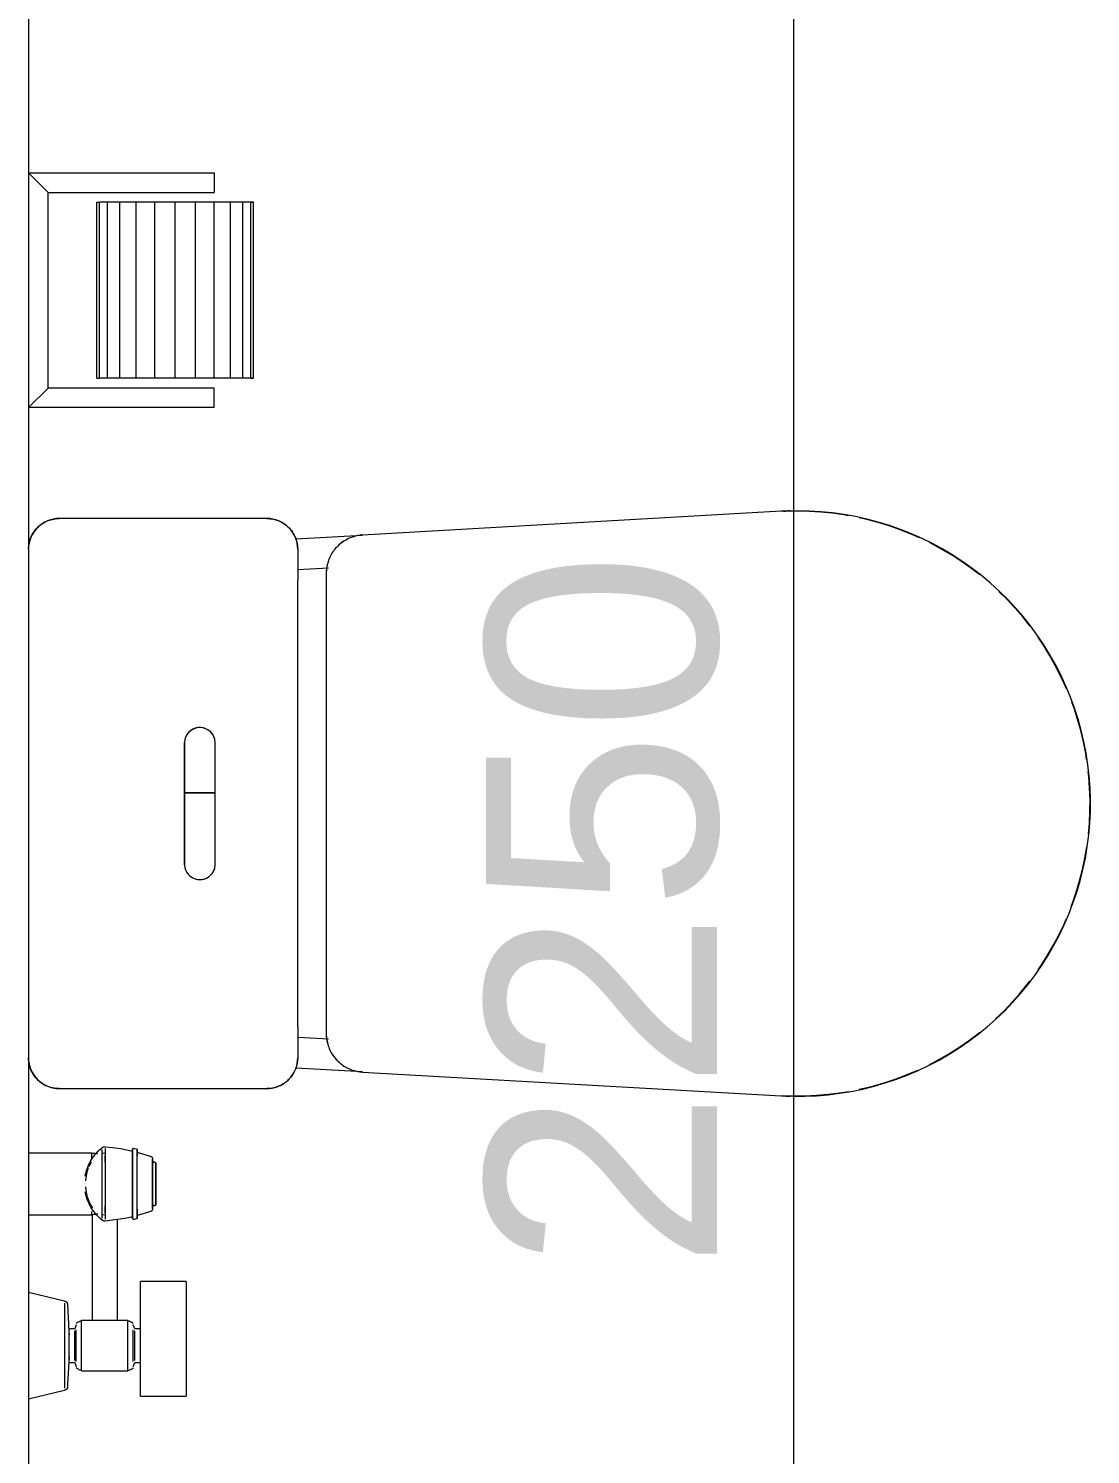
# Model space of a CAD drawing. Header units: millimetres. Extents: x -14329 to 996201, y -409013 to 338495.
# Drawn here: x -2819 to -2129, y 2897 to 3822 of the extents above; entities that cross this region are included whole.
import ezdxf

# ---------------------------------------------------------------- set-up
doc = ezdxf.new("R2010")
doc.units = ezdxf.units.MM
for name, color, linetype, lineweight in [('A-ANNO-DIMS', 211, 'Continuous', 9), ('A-ANNO-DIMS-100', 211, 'Continuous', 9), ('A-WALL', 113, 'Continuous', 9), ('G-IMPT', 8, 'Continuous', 9), ('P-SANR-FIXT', 6, 'Continuous', 9), ('Q-SPCQ', 91, 'Continuous', 9)]:
    doc.layers.add(name, color=color, linetype=linetype, lineweight=lineweight)
doc.styles.add('Arial_1', font='arial.ttf', dxfattribs={"height": 150})
doc.dimstyles.new('100', dxfattribs={"dimscale": 304.8, "dimtxt": 153.03891, "dimasz": 0.656168, "dimexe": 0.328084, "dimexo": 0.0625, "dimgap": 0.016404, "dimtad": 1, "dimdec": 0, "dimzin": 0, "dimdsep": 46, "dimtxsty": 'Arial_1', "dimblk1": 'OBLIQUE', "dimblk2": 'OBLIQUE', "dimsah": 1, "dimcen": 0.09, "dimdle": 0.328084, "dimazin": 0, "dimtfac": 1, "dimtdec": 4, "dimtix": 1, "dimtmove": 0, "dimatfit": 3, "dimfxl": 0.328084, "dimfxlon": 1, "dimtvp": 1, "dimtolj": 1, "dimtzin": 0, "dimarcsym": 2})

# ---------------------------------------------------------------- blocks, each defined once
blk = doc.blocks.new('Toilet_Paper_Dispenser_566 - 10zbac01_dwg-V13-Ground Floor Lvl')
at = {"layer": 'G-IMPT'}
for p, q in [((0, 76.2), (120.65, 76.2)), ((0, 76.2), (12.7, 63.5)), ((120.65, 76.2), (120.65, 63.5)), ((12.7, -63.5), (12.7, 63.5)), ((12.7, 63.5), (120.65, 63.5)), ((44.45, -57.15), (44.45, 57.15)), ((44.45, 57.15), (46.18, 57.15)), ((51.26, 57.15), (46.18, 57.15)), ((46.18, -57.15), (46.18, 57.15)), ((59.33, 57.15), (51.26, 57.15)), ((51.26, -57.15), (51.26, 57.15)), ((69.85, 57.15), (59.33, 57.15)), ((59.33, -57.15), (59.33, 57.15)), ((82.1, 57.15), (69.85, 57.15)), ((69.85, -57.15), (69.85, 57.15)), ((95.25, 57.15), (82.1, 57.15)), ((82.1, -57.15), (82.1, 57.15)), ((108.4, 57.15), (95.25, 57.15)), ((95.25, -57.15), (95.25, 57.15)), ((120.65, 57.15), (108.4, 57.15)), ((108.4, -57.15), (108.4, 57.15)), ((131.17, 57.15), (120.65, 57.15)), ((120.65, -57.15), (120.65, 57.15)), ((139.24, 57.15), (131.17, 57.15)), ((131.17, -57.15), (131.17, 57.15)), ((144.32, 57.15), (139.24, 57.15)), ((139.24, -57.15), (139.24, 57.15)), ((144.32, 57.15), (146.05, 57.15)), ((146.05, 57.15), (144.32, 57.15)), ((144.32, -57.15), (144.32, 57.15)), ((146.05, -57.15), (146.05, 57.15)), ((0, -76.2), (12.7, -63.5)), ((120.65, -63.5), (12.7, -63.5)), ((44.45, -57.15), (46.18, -57.15)), ((51.26, -57.15), (46.18, -57.15)), ((59.33, -57.15), (51.26, -57.15)), ((69.85, -57.15), (59.33, -57.15)), ((82.1, -57.15), (69.85, -57.15)), ((95.25, -57.15), (82.1, -57.15)), ((108.4, -57.15), (95.25, -57.15)), ((120.65, -57.15), (108.4, -57.15)), ((131.17, -57.15), (120.65, -57.15)), ((120.65, -76.2), (120.65, -63.5)), ((139.24, -57.15), (131.17, -57.15)), ((144.32, -57.15), (139.24, -57.15)), ((144.32, -57.15), (146.05, -57.15)), ((146.05, -57.15), (144.32, -57.15)), ((120.65, -76.2), (0, -76.2))]:
    blk.add_line(p, q, dxfattribs=at)
blk = doc.blocks.new('Toilet_Paper_Dispenser_566 - Toilet_Paper_Dispenser_566-V14-Ground Floor Lvl')
blk.add_blockref('Toilet_Paper_Dispenser_566 - 10zbac01_dwg-V13-Ground Floor Lvl', (0, 0))
blk = doc.blocks.new('Water_Closet_Toilet_19179 - 540 x 360mm-V15-Ground Floor Lvl')
at = {"layer": 'P-SANR-FIXT'}
for p, q in [((-185, 134.9), (-185, 0.12)), ((185, 0.12), (185, 134.9)), ((185.04, 134.9), (185.02, 135.7)), ((-39.66, 53.61), (39.66, 53.61)), ((6.88, 53.61), (-39.66, 53.61)), ((6.88, 33.61), (6.88, 53.61)), ((39.66, 53.61), (6.88, 53.61)), ((6.88, 53.61), (6.88, 33.61)), ((6.88, 33.61), (6.88, 53.61)), ((-39.66, 33.61), (39.66, 33.61)), ((-39.66, 33.61), (6.88, 33.61)), ((6.88, 33.61), (39.66, 33.61)), ((-185.04, 0.12), (-185.02, -0.68)), ((-171.49, -18.69), (-173.95, -62.02)), ((-152.97, -39.87), (-151.85, -20.13)), ((-145, -19.88), (145, -19.88)), ((151.83, -19.88), (152.97, -39.87)), ((173.95, -62.02), (171.49, -18.66)), ((-163.41, -42.79), (-164.23, -43.37)), ((149.3, -38.42), (-149.3, -38.42)), ((169.1, -48.16), (168.47, -47.38)), ((-174.26, -62), (-189.69, -333.9)), ((189.69, -333.9), (174.26, -62))]:
    blk.add_line(p, q, dxfattribs=at)
at = {"layer": 'P-SANR-FIXT', "flags": 128}
for points in [[(-185.01, 135.92), (-185.03, 135.12), (-185.04, 134.9)], [(185.01, -0.9), (185.03, -0.1), (185.04, 0.12)], [(-145, -19.88), (-151.95, -19.88), (-158.68, -19.88), (-165, -19.88)], [(165, -19.88), (158.68, -19.88), (151.95, -19.88), (145, -19.88)], [(-149.3, -38.42), (-150.3, -38.44), (-151.29, -38.5), (-152.29, -38.6), (-153.28, -38.74), (-154.26, -38.92), (-155.24, -39.14), (-156.2, -39.4), (-157.16, -39.69), (-158.1, -40.02), (-159.03, -40.4), (-159.94, -40.8), (-160.84, -41.25), (-161.72, -41.73), (-162.58, -42.24), (-163.41, -42.79), (-164.23, -43.37), (-165.02, -43.98), (-165.78, -44.63), (-166.52, -45.3), (-167.23, -46), (-167.91, -46.74), (-168.56, -47.49), (-169.19, -48.28), (-169.78, -49.08), (-170.33, -49.91), (-170.86, -50.77), (-171.34, -51.64), (-171.8, -52.53), (-172.22, -53.44), (-172.6, -54.36), (-172.94, -55.3), (-173.25, -56.25), (-173.51, -57.22), (-173.74, -58.19), (-173.93, -59.17), (-174.08, -60.16), (-174.19, -61.15), (-174.26, -62)], [(-149.3, -38.42), (-150.3, -38.44), (-151.29, -38.5), (-152.29, -38.6), (-153.28, -38.74), (-154.26, -38.92), (-155.24, -39.14)], [(174.26, -62), (174.18, -61.01), (174.06, -60.01), (173.91, -59.03), (173.71, -58.05), (173.48, -57.07), (173.2, -56.11), (172.89, -55.16), (172.54, -54.22), (172.16, -53.3), (171.73, -52.4), (171.27, -51.51), (170.78, -50.64), (170.25, -49.79), (169.69, -48.96), (169.1, -48.16), (168.47, -47.38), (167.81, -46.63), (167.13, -45.9), (166.41, -45.2), (165.67, -44.53), (164.9, -43.89), (164.11, -43.28), (163.29, -42.71), (162.45, -42.16), (161.59, -41.65), (160.71, -41.18), (159.81, -40.74), (158.89, -40.34), (157.96, -39.97), (157.02, -39.64), (156.06, -39.35), (155.09, -39.1), (154.12, -38.89), (153.13, -38.72), (152.14, -38.58), (151.15, -38.49), (150.15, -38.44), (149.3, -38.42)], [(155.09, -39.1), (154.12, -38.89), (153.13, -38.72), (152.14, -38.58), (151.15, -38.49), (150.15, -38.44), (149.3, -38.42)], [(-173.25, -56.25), (-173.51, -57.22), (-173.74, -58.19), (-173.93, -59.17), (-174.08, -60.16), (-174.19, -61.15), (-174.26, -62)], [(174.26, -62), (174.18, -61.01), (174.06, -60.01), (173.91, -59.03), (173.71, -58.05), (173.48, -57.07), (173.2, -56.11)], [(-189.69, -333.9), (-189.97, -341.49), (-189.95, -349.09), (-189.62, -356.68), (-188.99, -364.26), (-188.05, -371.8), (-186.82, -379.3), (-185.28, -386.74), (-183.45, -394.12), (-181.33, -401.41), (-178.91, -408.62), (-176.21, -415.72), (-173.23, -422.71), (-169.97, -429.58), (-166.44, -436.31), (-162.64, -442.89), (-158.59, -449.31), (-154.27, -455.57), (-149.72, -461.65), (-144.92, -467.55), (-139.89, -473.24), (-134.63, -478.73), (-129.17, -484.01), (-123.49, -489.07), (-117.62, -493.89), (-111.56, -498.47), (-105.32, -502.81), (-98.91, -506.9), (-92.34, -510.72), (-85.63, -514.28), (-78.78, -517.57), (-71.8, -520.58), (-64.71, -523.31), (-57.51, -525.76), (-50.22, -527.91), (-42.86, -529.77), (-35.42, -531.34), (-27.93, -532.61), (-20.39, -533.57), (-12.82, -534.24), (-5.23, -534.6), (2.37, -534.65), (9.97, -534.41), (17.55, -533.86), (25.1, -533), (32.61, -531.85), (40.07, -530.4), (47.46, -528.65), (54.78, -526.6), (62.01, -524.26), (69.15, -521.64), (76.17, -518.73), (83.07, -515.55), (89.83, -512.09), (96.46, -508.36), (102.93, -504.38), (109.23, -500.13), (115.36, -495.64), (121.31, -490.91), (127.06, -485.94), (132.6, -480.74), (137.94, -475.33), (143.05, -469.71), (147.94, -463.89), (152.59, -457.88), (156.99, -451.69), (161.15, -445.32), (165.04, -438.8), (168.68, -432.12), (172.04, -425.31), (175.13, -418.36), (177.93, -411.3), (180.46, -404.13), (182.69, -396.87), (184.63, -389.52), (186.28, -382.1), (187.62, -374.62), (188.67, -367.1), (189.42, -359.53), (189.86, -351.95), (190, -344.35), (189.83, -336.75), (189.69, -333.9)], [(-189.69, -333.9), (-189.97, -341.49), (-189.95, -349.09), (-189.62, -356.68), (-188.99, -364.26), (-188.05, -371.8), (-186.82, -379.3), (-185.28, -386.74), (-183.45, -394.12), (-181.33, -401.41), (-178.91, -408.62), (-176.21, -415.72), (-173.23, -422.71), (-169.97, -429.58), (-166.44, -436.31), (-162.64, -442.89), (-158.59, -449.31), (-154.27, -455.57), (-149.72, -461.65), (-144.92, -467.55), (-139.89, -473.24), (-134.63, -478.73), (-129.17, -484.01), (-123.49, -489.07), (-117.62, -493.89), (-111.56, -498.47), (-105.32, -502.81), (-98.91, -506.9), (-92.34, -510.72), (-85.63, -514.28), (-78.78, -517.57), (-71.8, -520.58), (-64.71, -523.31), (-57.51, -525.76), (-50.22, -527.91), (-42.86, -529.77), (-35.42, -531.34), (-27.93, -532.61), (-20.39, -533.57), (-12.82, -534.24), (-5.23, -534.6), (2.37, -534.65), (9.97, -534.41), (17.55, -533.86), (25.1, -533), (32.61, -531.85), (40.07, -530.4), (47.46, -528.65), (54.78, -526.6), (62.01, -524.26), (69.15, -521.64), (76.17, -518.73), (83.07, -515.55), (89.83, -512.09), (96.46, -508.36), (102.93, -504.38), (109.23, -500.13), (115.36, -495.64), (121.31, -490.91), (127.06, -485.94), (132.6, -480.74), (137.94, -475.33), (143.05, -469.71), (147.94, -463.89), (152.59, -457.88), (156.99, -451.69), (161.15, -445.32), (165.04, -438.8), (168.68, -432.12), (172.04, -425.31), (175.13, -418.36), (177.93, -411.3), (180.46, -404.13), (182.69, -396.87), (184.63, -389.52), (186.28, -382.1), (187.62, -374.62), (188.67, -367.1), (189.42, -359.53), (189.86, -351.95), (190, -344.35), (189.83, -336.75), (189.69, -333.9)], [(-189.45, -335.49), (-189.67, -341.5), (-189.64, -349.09), (-189.31, -356.67), (-188.68, -364.23), (-187.75, -371.76), (-186.79, -377.58)], [(186.78, -377.58), (187.32, -374.58), (188.37, -367.06), (189.11, -359.51), (189.55, -351.94), (189.69, -344.35), (189.53, -336.76), (189.45, -335.26)], [(-185.44, -384.45), (-184.98, -386.67), (-183.16, -394.04), (-181.04, -401.32), (-178.63, -408.52), (-175.93, -415.61), (-172.95, -422.59)], [(172.46, -423.6), (174.84, -418.25), (177.65, -411.19), (180.16, -404.04), (182.39, -396.79), (184.33, -389.45), (185.44, -384.47)], [(-169.5, -429.81), (-166.17, -436.16), (-162.38, -442.73), (-158.33, -449.15), (-154.03, -455.39), (-149.47, -461.46), (-148.44, -462.74)], [(148.38, -462.82), (152.34, -457.7), (156.74, -451.51), (160.89, -445.16), (164.78, -438.65), (168.4, -431.98), (169.33, -430.1)], [(-139.66, -473.04), (-134.42, -478.52), (-128.96, -483.79), (-123.29, -488.83), (-117.43, -493.65), (-115.2, -495.34)], [(115.17, -495.4), (121.11, -490.67), (126.85, -485.71), (132.39, -480.52), (137.72, -475.12)], [(-107.72, -500.76), (-105.15, -502.56), (-98.75, -506.63), (-92.19, -510.45), (-85.49, -514.01), (-78.65, -517.29), (-74.62, -519.03)], [(74.43, -519.12), (76.05, -518.45), (82.93, -515.27), (89.69, -511.82), (96.3, -508.1), (102.76, -504.12), (107.89, -500.66)], [(-66.89, -522.14), (-64.6, -523.02), (-57.42, -525.46), (-50.14, -527.62), (-42.79, -529.47), (-35.36, -531.04), (-28.4, -532.22)], [(28.68, -532.14), (32.56, -531.55), (40, -530.1), (47.39, -528.35), (54.69, -526.31), (61.91, -523.97), (65.89, -522.51)], [(-19.86, -533.31), (-12.8, -533.93), (-5.22, -534.29), (2.37, -534.35), (9.95, -534.1), (17.52, -533.55), (20.79, -533.18)]]:
    blk.add_lwpolyline(points, dxfattribs=at)
at = {"layer": 'P-SANR-FIXT'}
for centre, radius, start, end in [((-165, 134.9), 20, 135, 155), ((-165, 134.9), 20, 90, 135), ((165, 134.9), 20, 45, 90), ((165, 134.9), 20, 0, 45), ((-165, 134.9), 20, 160, 180), ((-39.35, 43.61), 10, 91.77042, 268.22958), ((-39.35, 43.61), 10, 91.77042, 268.22958), ((-39.35, 43.61), 10, 106.47535, 150.59014), ((39.35, 43.61), 10, 271.77042, 88.22958), ((39.35, 43.61), 10, 271.77042, 88.22958), ((39.35, 43.61), 10, 286.47535, 88.22958), ((-39.35, 43.61), 10, 165.29507, 224.11479), ((-39.35, 43.61), 10, 229.83102, 253.52465), ((-165, 0.12), 20, 180, 200), ((165, 0.12), 20, 315, 360), ((-165, 0.12), 20, 205, 225), ((-165, 0.12), 20, 225, 270), ((165, 0.12), 20, 270, 315), ((-149.3, -63.42), 25, 118.9167, 133.37505), ((-149.3, -63.42), 25, 90, 104.45835), ((149.3, -63.42), 25, 75.54165, 90), ((149.3, -63.42), 25, 32.1666, 46.62495), ((-149.3, -63.42), 25, 162.29176, 176.75011), ((149.3, -63.42), 25, 3.24989, 17.70824), ((0, -344.67), 190, 176.75011, 178.49227), ((0, -344.67), 190, 1.50773, 3.24989), ((0, -344.67), 190, 268.36081, 270)]:
    blk.add_arc(centre, radius, start, end, dxfattribs=at)
for points in [[(-185, 134.9), (-185, 136.3), (-184.71, 139.1), (-183.39, 143.15), (-181.2, 146.91), (-178.16, 150.18), (-174.36, 152.78), (-169.91, 154.49), (-166.65, 154.9), (-165, 154.9)], [(185, 0.12), (185, -1.28), (184.71, -4.08), (183.39, -8.13), (181.2, -11.89), (178.16, -15.16), (174.36, -17.76), (169.91, -19.47), (166.65, -19.88), (165, -19.88)]]:
    blk.add_open_spline(points, degree=3, dxfattribs=at)
for points in [[(165, 154.9), (167.91, 154.9), (172.13, 153.93), (176.81, 151.21), (179.75, 148.6), (182.09, 145.51), (184.32, 141.03), (185, 137.34), (185, 134.9)], [(-165, -19.88), (-167.91, -19.88), (-172.13, -18.92), (-176.81, -16.19), (-179.75, -13.58), (-182.09, -10.49), (-184.32, -6.01), (-185, -2.33), (-185, 0.12)]]:
    blk.add_open_spline(points, degree=3, knots=[0, 0, 0, 0, 0.25, 0.375, 0.5, 0.625, 0.75, 1, 1, 1, 1], dxfattribs=at)
blk = doc.blocks.new('HANDSPRAY SHATTAF - Shattaf-V16-Ground Floor Lvl')
at = {"layer": 'P-SANR-FIXT'}
for p, q in [((-2778.04, 3092.17), (-2818.85, 3092.17)), ((-2778.04, 3092.17), (-2778.04, 3088.95)), ((-2769.35, 3092.17), (-2771.18, 3091.96)), ((-2771.17, 3094.4), (-2771.17, 3072.17)), ((-2769.15, 3095.06), (-2769.15, 3072.17)), ((-2751.26, 3072.17), (-2751.26, 3092.47)), ((-2750.28, 3095.23), (-2748.87, 3094.89)), ((-2748.26, 3072.17), (-2748.26, 3091.12)), ((-2778.19, 3086.31), (-2779.75, 3083.28)), ((-2778.04, 3088.94), (-2778.04, 3087.95)), ((-2769.15, 3086.34), (-2769.15, 3090.29)), ((-2736.76, 3086.17), (-2737.56, 3086.17)), ((-2736.26, 3083.02), (-2736.26, 3081.36)), ((-2736.26, 3081.36), (-2736.26, 3083.02)), ((-2736.26, 3081.67), (-2736.26, 3080.01)), ((-2736.26, 3080.01), (-2736.26, 3081.67)), ((-2736.26, 3081.64), (-2736.26, 3079.98)), ((-2736.26, 3079.98), (-2736.26, 3081.64)), ((-2736.26, 3078.14), (-2736.26, 3076.48)), ((-2736.26, 3076.48), (-2736.26, 3078.14)), ((-2736.26, 3077.99), (-2736.26, 3076.33)), ((-2736.26, 3076.33), (-2736.26, 3077.99)), ((-2736.26, 3077.81), (-2736.26, 3076.15)), ((-2736.26, 3076.15), (-2736.26, 3077.81)), ((-2736.26, 3076.64), (-2736.26, 3074.98)), ((-2736.26, 3074.98), (-2736.26, 3076.64)), ((-2736.26, 3076.42), (-2736.26, 3074.76)), ((-2736.26, 3074.76), (-2736.26, 3076.42)), ((-2736.26, 3072.17), (-2736.26, 3073)), ((-2736.26, 3073), (-2736.26, 3072.17)), ((-2736.26, 3072.17), (-2736.26, 3073)), ((-2736.26, 3073), (-2736.26, 3072.17)), ((-2736.26, 3072.17), (-2736.26, 3073)), ((-2736.26, 3073), (-2736.26, 3072.17)), ((-2736.26, 3072.17), (-2736.26, 3073)), ((-2736.26, 3073), (-2736.26, 3072.17)), ((-2736.26, 3072.17), (-2736.26, 3073)), ((-2736.26, 3073), (-2736.26, 3072.17)), ((-2782.03, 3072.17), (-2782.03, 3072.17)), ((-2782.03, 3072.17), (-2782.03, 3072.17)), ((-2771.17, 3072.17), (-2771.17, 3049.94)), ((-2769.15, 3072.17), (-2769.15, 3049.28)), ((-2751.26, 3051.87), (-2751.26, 3072.17)), ((-2748.26, 3057.67), (-2748.26, 3072.17)), ((-2736.26, 3072.17), (-2736.26, 3071.34)), ((-2736.26, 3071.34), (-2736.26, 3072.17)), ((-2736.26, 3072.17), (-2736.26, 3071.34)), ((-2736.26, 3071.34), (-2736.26, 3072.17)), ((-2736.26, 3072.17), (-2736.26, 3071.34)), ((-2736.26, 3071.34), (-2736.26, 3072.17)), ((-2736.26, 3072.17), (-2736.26, 3071.34)), ((-2736.26, 3071.34), (-2736.26, 3072.17)), ((-2736.26, 3072.17), (-2736.26, 3071.34)), ((-2736.26, 3071.34), (-2736.26, 3072.17)), ((-2736.26, 3069.58), (-2736.26, 3067.92)), ((-2736.26, 3067.92), (-2736.26, 3069.58)), ((-2736.26, 3069.36), (-2736.26, 3067.7)), ((-2736.26, 3067.7), (-2736.26, 3069.36)), ((-2736.26, 3068.19), (-2736.26, 3066.53)), ((-2736.26, 3066.53), (-2736.26, 3068.19)), ((-2736.26, 3068.01), (-2736.26, 3066.35)), ((-2736.26, 3066.35), (-2736.26, 3068.01)), ((-2736.26, 3067.86), (-2736.26, 3066.2)), ((-2736.26, 3066.2), (-2736.26, 3067.86)), ((-2736.26, 3064.36), (-2736.26, 3062.7)), ((-2736.26, 3062.7), (-2736.26, 3064.36)), ((-2736.26, 3064.33), (-2736.26, 3062.67)), ((-2736.26, 3062.67), (-2736.26, 3064.33)), ((-2778.04, 3054.26), (-2778.04, 3052.17)), ((-2769.15, 3053.44), (-2769.15, 3058)), ((-2737.56, 3058.17), (-2736.76, 3058.17)), ((-2736.26, 3062.98), (-2736.26, 3061.32)), ((-2736.26, 3061.32), (-2736.26, 3062.98)), ((-2818.85, 3052.17), (-2778.04, 3052.17)), ((-2771.18, 3052.38), (-2769.35, 3052.17)), ((-2748.87, 3049.45), (-2750.28, 3049.11)), ((-2716.47, 3008.9), (-2746.16, 3008.9)), ((-2746.16, 3003.12), (-2746.16, 3008.9)), ((-2716.47, 3008.9), (-2716.47, 3003.12)), ((-2795.57, 2996.1), (-2818.85, 3001.66)), ((-2746.16, 2944.83), (-2746.16, 3003.12)), ((-2716.47, 3003.12), (-2716.47, 2944.83)), ((-2795.57, 2994.68), (-2795.57, 2967.18)), ((-2787.85, 2980.72), (-2788.85, 2978.18)), ((-2769.35, 2983.43), (-2784.35, 2983.43)), ((-2784.35, 2967.18), (-2784.35, 2983.43)), ((-2754.35, 2983.43), (-2769.35, 2983.43)), ((-2754.35, 2967.18), (-2754.35, 2983.43)), ((-2749.85, 2978.18), (-2750.85, 2980.72)), ((-2788.85, 2978.18), (-2792.54, 2978.18)), ((-2792.54, 2967.18), (-2792.54, 2976.7)), ((-2788.85, 2967.18), (-2788.85, 2976.7)), ((-2787.85, 2967.18), (-2787.85, 2977.43)), ((-2787.85, 2967.18), (-2787.85, 2976.75)), ((-2750.85, 2967.18), (-2750.85, 2977.43)), ((-2750.85, 2967.18), (-2750.85, 2976.75)), ((-2746.16, 2978.18), (-2749.85, 2978.18)), ((-2749.85, 2967.18), (-2749.85, 2976.7)), ((-2795.57, 2967.18), (-2795.57, 2939.67)), ((-2792.54, 2957.65), (-2792.54, 2967.18)), ((-2788.85, 2957.65), (-2788.85, 2967.18)), ((-2787.85, 2957.61), (-2787.85, 2967.18)), ((-2787.85, 2956.93), (-2787.85, 2967.18)), ((-2784.35, 2950.93), (-2784.35, 2967.18)), ((-2754.35, 2950.93), (-2754.35, 2967.18)), ((-2750.85, 2956.93), (-2750.85, 2967.18)), ((-2750.85, 2957.61), (-2750.85, 2967.18)), ((-2749.85, 2957.65), (-2749.85, 2967.18)), ((-2792.54, 2956.18), (-2788.85, 2956.18)), ((-2788.85, 2956.18), (-2787.85, 2953.64)), ((-2750.85, 2953.64), (-2749.85, 2956.18)), ((-2749.85, 2956.18), (-2746.16, 2956.18)), ((-2784.35, 2950.93), (-2769.35, 2950.93)), ((-2769.35, 2950.93), (-2754.35, 2950.93)), ((-2746.16, 2934.35), (-2746.16, 2944.83)), ((-2716.47, 2944.83), (-2716.47, 2934.35)), ((-2818.85, 2932.7), (-2795.57, 2938.26)), ((-2746.16, 2934.34), (-2716.47, 2934.34))]:
    blk.add_line(p, q, dxfattribs=at)
at = {"layer": 'P-SANR-FIXT', "flags": 128}
for points in [[(-2782.03, 3077.24), (-2781.78, 3078.44), (-2781.49, 3079.63), (-2781.15, 3080.81), (-2780.77, 3081.98), (-2780.33, 3083.12), (-2779.85, 3084.25), (-2779.33, 3085.36), (-2778.76, 3086.45), (-2778.15, 3087.51), (-2777.5, 3088.55), (-2776.81, 3089.56), (-2776.08, 3090.54), (-2775.3, 3091.49), (-2774.5, 3092.42), (-2773.65, 3093.3), (-2772.77, 3094.16), (-2771.86, 3094.97), (-2771.17, 3095.55)], [(-2778.04, 3092.17), (-2777.24, 3092.15), (-2776.44, 3092.11), (-2775.65, 3092.03), (-2774.86, 3091.91), (-2774.07, 3091.77)], [(-2771.17, 3095.55), (-2771.09, 3095.62), (-2771.01, 3095.69), (-2770.93, 3095.75), (-2770.84, 3095.81), (-2770.75, 3095.87), (-2770.66, 3095.93), (-2770.57, 3095.98), (-2770.47, 3096.03), (-2770.38, 3096.07), (-2770.28, 3096.11), (-2770.18, 3096.15), (-2770.07, 3096.18), (-2769.97, 3096.21), (-2769.87, 3096.23), (-2769.76, 3096.25), (-2769.66, 3096.27), (-2769.55, 3096.28), (-2769.44, 3096.28), (-2769.34, 3096.29), (-2769.23, 3096.29), (-2769.15, 3096.28)], [(-2769.15, 3092.17), (-2769.25, 3092.17), (-2769.35, 3092.17)], [(-2769.15, 3096.28), (-2764.15, 3095.77), (-2759.18, 3095.06), (-2754.23, 3094.15), (-2751.26, 3093.51)], [(-2751.26, 3094.45), (-2751.26, 3094.48), (-2751.26, 3094.52), (-2751.26, 3094.55), (-2751.25, 3094.58), (-2751.25, 3094.61), (-2751.24, 3094.64), (-2751.23, 3094.67), (-2751.22, 3094.7), (-2751.21, 3094.73), (-2751.2, 3094.76), (-2751.19, 3094.79), (-2751.17, 3094.82), (-2751.16, 3094.85), (-2751.14, 3094.88), (-2751.12, 3094.9), (-2751.1, 3094.93), (-2751.08, 3094.96), (-2751.06, 3094.98), (-2751.04, 3095), (-2751.02, 3095.03), (-2751, 3095.05), (-2750.97, 3095.07), (-2750.95, 3095.09), (-2750.92, 3095.11), (-2750.9, 3095.13), (-2750.87, 3095.14), (-2750.84, 3095.16), (-2750.81, 3095.17), (-2750.78, 3095.19), (-2750.75, 3095.2), (-2750.72, 3095.21), (-2750.69, 3095.22), (-2750.66, 3095.23), (-2750.63, 3095.23), (-2750.6, 3095.24), (-2750.57, 3095.25), (-2750.54, 3095.25), (-2750.5, 3095.25), (-2750.47, 3095.25), (-2750.44, 3095.25), (-2750.41, 3095.25), (-2750.38, 3095.25), (-2750.34, 3095.24), (-2750.31, 3095.24), (-2750.28, 3095.23)], [(-2751.26, 3092.94), (-2751.26, 3093.24), (-2751.26, 3093.52), (-2751.26, 3093.76), (-2751.26, 3093.96), (-2751.26, 3094.13), (-2751.26, 3094.26), (-2751.26, 3094.36), (-2751.26, 3094.42), (-2751.26, 3094.45)], [(-2751.26, 3094.45), (-2751.26, 3094.43), (-2751.26, 3094.38), (-2751.26, 3094.29), (-2751.26, 3094.17), (-2751.26, 3094.01), (-2751.26, 3093.81), (-2751.26, 3093.58), (-2751.26, 3093.32), (-2751.26, 3093.02), (-2751.26, 3092.69), (-2751.26, 3092.33), (-2751.26, 3091.93), (-2751.26, 3091.51), (-2751.26, 3091.05), (-2751.26, 3090.56), (-2751.26, 3090.04), (-2751.26, 3089.5), (-2751.26, 3088.92), (-2751.26, 3088.32), (-2751.26, 3087.69), (-2751.26, 3087.04), (-2751.26, 3086.37), (-2751.26, 3085.67), (-2751.26, 3084.95), (-2751.26, 3084.21), (-2751.26, 3083.45), (-2751.26, 3082.67), (-2751.26, 3081.88), (-2751.26, 3081.07), (-2751.26, 3080.24), (-2751.26, 3079.41), (-2751.26, 3078.56), (-2751.26, 3077.7), (-2751.26, 3076.83), (-2751.26, 3075.96), (-2751.26, 3075.08), (-2751.26, 3074.19), (-2751.26, 3073.3), (-2751.26, 3072.41), (-2751.26, 3072.17)], [(-2748.87, 3094.89), (-2748.84, 3094.88), (-2748.81, 3094.88), (-2748.78, 3094.86), (-2748.75, 3094.85), (-2748.72, 3094.84), (-2748.69, 3094.83), (-2748.66, 3094.81), (-2748.64, 3094.79), (-2748.61, 3094.78), (-2748.58, 3094.76), (-2748.56, 3094.74), (-2748.53, 3094.72), (-2748.51, 3094.7), (-2748.49, 3094.67), (-2748.47, 3094.65), (-2748.45, 3094.63), (-2748.43, 3094.6), (-2748.41, 3094.57), (-2748.39, 3094.55), (-2748.37, 3094.52), (-2748.36, 3094.49), (-2748.34, 3094.46), (-2748.33, 3094.43), (-2748.32, 3094.4), (-2748.31, 3094.37), (-2748.3, 3094.34), (-2748.29, 3094.31), (-2748.28, 3094.28), (-2748.27, 3094.25), (-2748.27, 3094.22), (-2748.27, 3094.19), (-2748.26, 3094.16), (-2748.26, 3094.12), (-2748.26, 3094.12)], [(-2748.26, 3094.12), (-2748.26, 3094.1), (-2748.26, 3094.05), (-2748.26, 3093.96), (-2748.26, 3093.84), (-2748.26, 3093.68), (-2748.26, 3093.49), (-2748.26, 3093.26), (-2748.26, 3093), (-2748.26, 3092.71), (-2748.26, 3092.38), (-2748.26, 3092.03), (-2748.26, 3091.64), (-2748.26, 3091.22), (-2748.26, 3090.76), (-2748.26, 3090.28)], [(-2748.26, 3072.17), (-2748.26, 3073.05), (-2748.26, 3073.92), (-2748.26, 3074.8), (-2748.26, 3075.67), (-2748.26, 3076.53), (-2748.26, 3077.39), (-2748.26, 3078.23), (-2748.26, 3079.07), (-2748.26, 3079.9), (-2748.26, 3080.72), (-2748.26, 3081.52), (-2748.26, 3082.3), (-2748.26, 3083.07), (-2748.26, 3083.83), (-2748.26, 3084.56), (-2748.26, 3085.28), (-2748.26, 3085.97), (-2748.26, 3086.64), (-2748.26, 3087.29), (-2748.26, 3087.91), (-2748.26, 3088.51), (-2748.26, 3089.08), (-2748.26, 3089.63), (-2748.26, 3090.15), (-2748.26, 3090.64), (-2748.26, 3091.1), (-2748.26, 3091.53), (-2748.26, 3091.92), (-2748.26, 3092.29), (-2748.26, 3092.62), (-2748.26, 3092.93), (-2748.26, 3093.19), (-2748.26, 3093.43), (-2748.26, 3093.63), (-2748.26, 3093.8), (-2748.26, 3093.93), (-2748.26, 3094.03), (-2748.26, 3094.09), (-2748.26, 3094.11)], [(-2748.26, 3092.68), (-2743.44, 3091.34), (-2739.63, 3090.14)], [(-2780.06, 3082.5), (-2780.9, 3079.82), (-2781.61, 3076.07), (-2781.79, 3074.1)], [(-2739.63, 3090.14), (-2739.56, 3090.11), (-2739.48, 3090.08), (-2739.41, 3090.05), (-2739.34, 3090.01), (-2739.27, 3089.97), (-2739.2, 3089.93), (-2739.13, 3089.89), (-2739.07, 3089.84), (-2739, 3089.79), (-2738.94, 3089.74), (-2738.88, 3089.69), (-2738.83, 3089.63), (-2738.77, 3089.57), (-2738.72, 3089.51), (-2738.67, 3089.45), (-2738.62, 3089.38), (-2738.58, 3089.32), (-2738.54, 3089.25), (-2738.5, 3089.18), (-2738.46, 3089.11), (-2738.43, 3089.03), (-2738.4, 3088.96), (-2738.37, 3088.88), (-2738.35, 3088.81), (-2738.33, 3088.73), (-2738.31, 3088.65), (-2738.29, 3088.57), (-2738.28, 3088.49), (-2738.27, 3088.42), (-2738.27, 3088.34), (-2738.26, 3088.26), (-2738.26, 3088.24)], [(-2738.26, 3072.17), (-2738.26, 3072.81), (-2738.26, 3073.45), (-2738.26, 3074.09), (-2738.26, 3074.73), (-2738.26, 3075.36), (-2738.26, 3075.99), (-2738.26, 3076.61), (-2738.26, 3077.22), (-2738.26, 3077.83), (-2738.26, 3078.43), (-2738.26, 3079.01), (-2738.26, 3079.59), (-2738.26, 3080.15), (-2738.26, 3080.71), (-2738.26, 3081.24), (-2738.26, 3081.77), (-2738.26, 3082.27), (-2738.26, 3082.77), (-2738.26, 3083.24), (-2738.26, 3083.7), (-2738.26, 3084.14), (-2738.26, 3084.55), (-2738.26, 3084.95), (-2738.26, 3085.33), (-2738.26, 3085.69), (-2738.26, 3086.03), (-2738.26, 3086.34), (-2738.26, 3086.63), (-2738.26, 3086.9), (-2738.26, 3087.15), (-2738.26, 3087.37), (-2738.26, 3087.56), (-2738.26, 3087.74), (-2738.26, 3087.88), (-2738.26, 3088), (-2738.26, 3088.1), (-2738.26, 3088.17), (-2738.26, 3088.22), (-2738.26, 3088.24)], [(-2738.26, 3088.24), (-2738.26, 3088.23), (-2738.26, 3088.19), (-2738.26, 3088.12), (-2738.26, 3088.03), (-2738.26, 3087.92), (-2738.26, 3087.78), (-2738.26, 3087.61), (-2738.26, 3087.42), (-2738.26, 3087.21), (-2738.26, 3086.97), (-2738.26, 3086.71), (-2738.26, 3086.42), (-2738.26, 3086.11), (-2738.26, 3085.78), (-2738.26, 3085.43), (-2738.26, 3085.06), (-2738.26, 3084.66), (-2738.26, 3084.25), (-2738.26, 3083.82), (-2738.26, 3083.37), (-2738.26, 3082.9), (-2738.26, 3082.41), (-2738.26, 3081.9), (-2738.26, 3081.39), (-2738.26, 3080.85), (-2738.26, 3080.3), (-2738.26, 3079.74), (-2738.26, 3079.17), (-2738.26, 3078.59), (-2738.26, 3077.99), (-2738.26, 3077.39), (-2738.26, 3076.78), (-2738.26, 3076.16), (-2738.26, 3075.53), (-2738.26, 3074.9), (-2738.26, 3074.27), (-2738.26, 3073.63), (-2738.26, 3072.99), (-2738.26, 3072.34), (-2738.26, 3072.17)], [(-2738.26, 3086.87), (-2738.26, 3086.84), (-2738.26, 3086.81), (-2738.26, 3086.79), (-2738.25, 3086.76), (-2738.25, 3086.73), (-2738.24, 3086.7), (-2738.24, 3086.68), (-2738.23, 3086.65), (-2738.22, 3086.62), (-2738.21, 3086.6), (-2738.2, 3086.57), (-2738.18, 3086.55), (-2738.17, 3086.52), (-2738.16, 3086.5), (-2738.14, 3086.47), (-2738.13, 3086.45), (-2738.11, 3086.43), (-2738.09, 3086.41), (-2738.07, 3086.39), (-2738.05, 3086.37), (-2738.03, 3086.35), (-2738.01, 3086.33), (-2737.99, 3086.31), (-2737.97, 3086.3), (-2737.94, 3086.28), (-2737.92, 3086.27), (-2737.89, 3086.25), (-2737.87, 3086.24), (-2737.84, 3086.23), (-2737.82, 3086.22), (-2737.79, 3086.21), (-2737.76, 3086.2), (-2737.74, 3086.19), (-2737.71, 3086.19), (-2737.68, 3086.18), (-2737.66, 3086.18), (-2737.63, 3086.17), (-2737.6, 3086.17), (-2737.57, 3086.17), (-2737.56, 3086.17)], [(-2736.76, 3086.17), (-2736.74, 3086.17), (-2736.72, 3086.17), (-2736.7, 3086.17), (-2736.68, 3086.16), (-2736.66, 3086.16), (-2736.64, 3086.16), (-2736.62, 3086.15), (-2736.61, 3086.14), (-2736.59, 3086.14), (-2736.57, 3086.13), (-2736.55, 3086.12), (-2736.53, 3086.11), (-2736.51, 3086.1), (-2736.5, 3086.09), (-2736.48, 3086.08), (-2736.46, 3086.07), (-2736.45, 3086.06), (-2736.43, 3086.05), (-2736.42, 3086.03), (-2736.4, 3086.02), (-2736.39, 3086), (-2736.38, 3085.99), (-2736.37, 3085.97), (-2736.35, 3085.96), (-2736.34, 3085.94), (-2736.33, 3085.92), (-2736.32, 3085.91), (-2736.31, 3085.89), (-2736.3, 3085.87), (-2736.3, 3085.85), (-2736.29, 3085.83), (-2736.28, 3085.81), (-2736.28, 3085.79), (-2736.27, 3085.77), (-2736.27, 3085.76), (-2736.27, 3085.74), (-2736.26, 3085.72), (-2736.26, 3085.7), (-2736.26, 3085.68), (-2736.26, 3085.67)], [(-2736.26, 3072.17), (-2736.26, 3072.71), (-2736.26, 3073.25), (-2736.26, 3073.79), (-2736.26, 3074.32), (-2736.26, 3074.85), (-2736.26, 3075.38), (-2736.26, 3075.9), (-2736.26, 3076.42), (-2736.26, 3076.93), (-2736.26, 3077.43), (-2736.26, 3077.92), (-2736.26, 3078.4), (-2736.26, 3078.88), (-2736.26, 3079.34), (-2736.26, 3079.79), (-2736.26, 3080.23), (-2736.26, 3080.66), (-2736.26, 3081.07), (-2736.26, 3081.47), (-2736.26, 3081.85), (-2736.26, 3082.22), (-2736.26, 3082.58), (-2736.26, 3082.91), (-2736.26, 3083.23), (-2736.26, 3083.53), (-2736.26, 3083.81), (-2736.26, 3084.08), (-2736.26, 3084.32), (-2736.26, 3084.55), (-2736.26, 3084.75), (-2736.26, 3084.94), (-2736.26, 3085.1), (-2736.26, 3085.25), (-2736.26, 3085.37), (-2736.26, 3085.47), (-2736.26, 3085.55), (-2736.26, 3085.61), (-2736.26, 3085.65), (-2736.26, 3085.67)], [(-2736.26, 3085.67), (-2736.26, 3085.66), (-2736.26, 3085.63), (-2736.26, 3085.57), (-2736.26, 3085.5), (-2736.26, 3085.4), (-2736.26, 3085.28), (-2736.26, 3085.14), (-2736.26, 3084.98), (-2736.26, 3084.8), (-2736.26, 3084.6), (-2736.26, 3084.38), (-2736.26, 3084.14), (-2736.26, 3083.89), (-2736.26, 3083.61), (-2736.26, 3083.31), (-2736.26, 3083), (-2736.26, 3082.67), (-2736.26, 3082.32), (-2736.26, 3081.96), (-2736.26, 3081.58), (-2736.26, 3081.18), (-2736.26, 3080.77), (-2736.26, 3080.35), (-2736.26, 3079.91), (-2736.26, 3079.46), (-2736.26, 3079), (-2736.26, 3078.53), (-2736.26, 3078.05), (-2736.26, 3077.56), (-2736.26, 3077.06), (-2736.26, 3076.55), (-2736.26, 3076.04), (-2736.26, 3075.52), (-2736.26, 3074.99), (-2736.26, 3074.46), (-2736.26, 3073.93), (-2736.26, 3073.39), (-2736.26, 3072.86), (-2736.26, 3072.32), (-2736.26, 3072.17)], [(-2771.17, 3048.8), (-2772.11, 3049.59), (-2773.01, 3050.41), (-2773.88, 3051.28), (-2774.72, 3052.17), (-2775.52, 3053.1), (-2776.28, 3054.06), (-2777, 3055.05), (-2777.68, 3056.07), (-2778.33, 3057.12), (-2778.92, 3058.19), (-2779.48, 3059.28), (-2779.99, 3060.4), (-2780.46, 3061.53), (-2780.88, 3062.68), (-2781.25, 3063.85), (-2781.58, 3065.03), (-2781.86, 3066.22), (-2782.03, 3067.1)], [(-2781.79, 3070.24), (-2781.61, 3068.27), (-2780.9, 3064.52), (-2779.75, 3061.06), (-2778.19, 3058.03), (-2777.23, 3056.64)], [(-2751.26, 3072.17), (-2751.26, 3071.28), (-2751.26, 3070.39), (-2751.26, 3069.5), (-2751.26, 3068.62), (-2751.26, 3067.74), (-2751.26, 3066.87), (-2751.26, 3066.01), (-2751.26, 3065.16), (-2751.26, 3064.32), (-2751.26, 3063.49), (-2751.26, 3062.68), (-2751.26, 3061.88), (-2751.26, 3061.1), (-2751.26, 3060.33), (-2751.26, 3059.59), (-2751.26, 3058.86), (-2751.26, 3058.16), (-2751.26, 3057.48), (-2751.26, 3056.82), (-2751.26, 3056.19), (-2751.26, 3055.58), (-2751.26, 3055), (-2751.26, 3054.44), (-2751.26, 3053.92), (-2751.26, 3053.42), (-2751.26, 3052.95), (-2751.26, 3052.52), (-2751.26, 3052.11), (-2751.26, 3051.74), (-2751.26, 3051.4), (-2751.26, 3051.1), (-2751.26, 3050.82), (-2751.26, 3050.58), (-2751.26, 3050.38), (-2751.26, 3050.21), (-2751.26, 3050.08), (-2751.26, 3049.98), (-2751.26, 3049.92), (-2751.26, 3049.89)], [(-2748.26, 3050.22), (-2748.26, 3050.24), (-2748.26, 3050.29), (-2748.26, 3050.38), (-2748.26, 3050.5), (-2748.26, 3050.66), (-2748.26, 3050.85), (-2748.26, 3051.08), (-2748.26, 3051.34), (-2748.26, 3051.63), (-2748.26, 3051.96), (-2748.26, 3052.31), (-2748.26, 3052.7), (-2748.26, 3053.12), (-2748.26, 3053.58), (-2748.26, 3054.06), (-2748.26, 3054.57), (-2748.26, 3055.11), (-2748.26, 3055.67), (-2748.26, 3056.26), (-2748.26, 3056.88), (-2748.26, 3057.52), (-2748.26, 3058.19), (-2748.26, 3058.87), (-2748.26, 3059.58), (-2748.26, 3060.31), (-2748.26, 3061.06), (-2748.26, 3061.83), (-2748.26, 3062.61), (-2748.26, 3063.41), (-2748.26, 3064.22), (-2748.26, 3065.04), (-2748.26, 3065.88), (-2748.26, 3066.72), (-2748.26, 3067.58), (-2748.26, 3068.44), (-2748.26, 3069.31), (-2748.26, 3070.18), (-2748.26, 3071.06), (-2748.26, 3071.93), (-2748.26, 3072.17)], [(-2738.26, 3072.17), (-2738.26, 3071.53), (-2738.26, 3070.89), (-2738.26, 3070.25), (-2738.26, 3069.61), (-2738.26, 3068.98), (-2738.26, 3068.35), (-2738.26, 3067.73), (-2738.26, 3067.12), (-2738.26, 3066.51), (-2738.26, 3065.91), (-2738.26, 3065.33), (-2738.26, 3064.75), (-2738.26, 3064.19), (-2738.26, 3063.63), (-2738.26, 3063.1), (-2738.26, 3062.57), (-2738.26, 3062.07), (-2738.26, 3061.57), (-2738.26, 3061.1), (-2738.26, 3060.64), (-2738.26, 3060.2), (-2738.26, 3059.79), (-2738.26, 3059.39), (-2738.26, 3059.01), (-2738.26, 3058.65), (-2738.26, 3058.31), (-2738.26, 3058), (-2738.26, 3057.71), (-2738.26, 3057.44), (-2738.26, 3057.19), (-2738.26, 3056.97), (-2738.26, 3056.78), (-2738.26, 3056.6), (-2738.26, 3056.46), (-2738.26, 3056.34), (-2738.26, 3056.24), (-2738.26, 3056.17), (-2738.26, 3056.12), (-2738.26, 3056.1)], [(-2738.26, 3056.1), (-2738.26, 3056.11), (-2738.26, 3056.15), (-2738.26, 3056.22), (-2738.26, 3056.31), (-2738.26, 3056.42), (-2738.26, 3056.56), (-2738.26, 3056.73), (-2738.26, 3056.92), (-2738.26, 3057.13), (-2738.26, 3057.37), (-2738.26, 3057.63), (-2738.26, 3057.92), (-2738.26, 3058.23), (-2738.26, 3058.56), (-2738.26, 3058.91), (-2738.26, 3059.28), (-2738.26, 3059.68), (-2738.26, 3060.09), (-2738.26, 3060.52), (-2738.26, 3060.98), (-2738.26, 3061.44), (-2738.26, 3061.93), (-2738.26, 3062.44), (-2738.26, 3062.95), (-2738.26, 3063.49), (-2738.26, 3064.04), (-2738.26, 3064.6), (-2738.26, 3065.17), (-2738.26, 3065.75), (-2738.26, 3066.35), (-2738.26, 3066.95), (-2738.26, 3067.56), (-2738.26, 3068.18), (-2738.26, 3068.81), (-2738.26, 3069.44), (-2738.26, 3070.07), (-2738.26, 3070.71), (-2738.26, 3071.35), (-2738.26, 3072), (-2738.26, 3072.17)], [(-2736.26, 3072.17), (-2736.26, 3071.63), (-2736.26, 3071.09), (-2736.26, 3070.55), (-2736.26, 3070.02), (-2736.26, 3069.49), (-2736.26, 3068.96), (-2736.26, 3068.44), (-2736.26, 3067.92), (-2736.26, 3067.41), (-2736.26, 3066.91), (-2736.26, 3066.42), (-2736.26, 3065.94), (-2736.26, 3065.46), (-2736.26, 3065), (-2736.26, 3064.55), (-2736.26, 3064.11), (-2736.26, 3063.68), (-2736.26, 3063.27), (-2736.26, 3062.87), (-2736.26, 3062.49), (-2736.26, 3062.12), (-2736.26, 3061.77), (-2736.26, 3061.43), (-2736.26, 3061.11), (-2736.26, 3060.81), (-2736.26, 3060.53), (-2736.26, 3060.26), (-2736.26, 3060.02), (-2736.26, 3059.79), (-2736.26, 3059.59), (-2736.26, 3059.4), (-2736.26, 3059.24), (-2736.26, 3059.09), (-2736.26, 3058.97), (-2736.26, 3058.87), (-2736.26, 3058.79), (-2736.26, 3058.73), (-2736.26, 3058.69), (-2736.26, 3058.67)], [(-2736.26, 3058.67), (-2736.26, 3058.68), (-2736.26, 3058.71), (-2736.26, 3058.77), (-2736.26, 3058.84), (-2736.26, 3058.94), (-2736.26, 3059.06), (-2736.26, 3059.2), (-2736.26, 3059.36), (-2736.26, 3059.54), (-2736.26, 3059.74), (-2736.26, 3059.96), (-2736.26, 3060.2), (-2736.26, 3060.45), (-2736.26, 3060.73), (-2736.26, 3061.03), (-2736.26, 3061.34), (-2736.26, 3061.67), (-2736.26, 3062.02), (-2736.26, 3062.38), (-2736.26, 3062.76), (-2736.26, 3063.16), (-2736.26, 3063.57), (-2736.26, 3063.99), (-2736.26, 3064.43), (-2736.26, 3064.88), (-2736.26, 3065.34), (-2736.26, 3065.81), (-2736.26, 3066.29), (-2736.26, 3066.78), (-2736.26, 3067.28), (-2736.26, 3067.79), (-2736.26, 3068.3), (-2736.26, 3068.82), (-2736.26, 3069.35), (-2736.26, 3069.88), (-2736.26, 3070.41), (-2736.26, 3070.95), (-2736.26, 3071.48), (-2736.26, 3072.02), (-2736.26, 3072.17)], [(-2748.26, 3055.83), (-2748.26, 3055.26), (-2748.26, 3054.71), (-2748.26, 3054.19), (-2748.26, 3053.7), (-2748.26, 3053.24), (-2748.26, 3052.81), (-2748.26, 3052.42), (-2748.26, 3052.05), (-2748.26, 3051.72), (-2748.26, 3051.41), (-2748.26, 3051.15), (-2748.26, 3050.91), (-2748.26, 3050.71), (-2748.26, 3050.54), (-2748.26, 3050.41), (-2748.26, 3050.31), (-2748.26, 3050.25), (-2748.26, 3050.23)], [(-2739.63, 3054.2), (-2744.4, 3052.71), (-2748.26, 3051.66)], [(-2738.26, 3056.1), (-2738.27, 3056.02), (-2738.27, 3055.94), (-2738.28, 3055.86), (-2738.29, 3055.78), (-2738.3, 3055.7), (-2738.32, 3055.63), (-2738.34, 3055.55), (-2738.37, 3055.47), (-2738.39, 3055.4), (-2738.42, 3055.32), (-2738.45, 3055.25), (-2738.49, 3055.18), (-2738.53, 3055.11), (-2738.57, 3055.04), (-2738.61, 3054.97), (-2738.66, 3054.91), (-2738.71, 3054.84), (-2738.76, 3054.78), (-2738.81, 3054.72), (-2738.87, 3054.67), (-2738.93, 3054.61), (-2738.99, 3054.56), (-2739.05, 3054.51), (-2739.12, 3054.46), (-2739.18, 3054.42), (-2739.25, 3054.38), (-2739.32, 3054.34), (-2739.39, 3054.3), (-2739.47, 3054.27), (-2739.54, 3054.24), (-2739.61, 3054.21), (-2739.63, 3054.2)], [(-2737.56, 3058.17), (-2737.59, 3058.17), (-2737.62, 3058.17), (-2737.65, 3058.17), (-2737.68, 3058.16), (-2737.7, 3058.16), (-2737.73, 3058.15), (-2737.76, 3058.14), (-2737.78, 3058.13), (-2737.81, 3058.13), (-2737.84, 3058.11), (-2737.86, 3058.1), (-2737.89, 3058.09), (-2737.91, 3058.08), (-2737.94, 3058.06), (-2737.96, 3058.05), (-2737.98, 3058.03), (-2738, 3058.01), (-2738.03, 3058), (-2738.05, 3057.98), (-2738.07, 3057.96), (-2738.08, 3057.94), (-2738.1, 3057.92), (-2738.12, 3057.89), (-2738.14, 3057.87), (-2738.15, 3057.85), (-2738.17, 3057.82), (-2738.18, 3057.8), (-2738.19, 3057.78), (-2738.21, 3057.75), (-2738.22, 3057.72), (-2738.23, 3057.7), (-2738.23, 3057.67), (-2738.24, 3057.64), (-2738.25, 3057.62), (-2738.25, 3057.59), (-2738.26, 3057.56), (-2738.26, 3057.53), (-2738.26, 3057.51), (-2738.26, 3057.48), (-2738.26, 3057.47)], [(-2736.26, 3058.67), (-2736.26, 3058.65), (-2736.26, 3058.63), (-2736.27, 3058.61), (-2736.27, 3058.59), (-2736.27, 3058.57), (-2736.28, 3058.55), (-2736.28, 3058.53), (-2736.29, 3058.51), (-2736.29, 3058.49), (-2736.3, 3058.48), (-2736.31, 3058.46), (-2736.32, 3058.44), (-2736.33, 3058.42), (-2736.34, 3058.4), (-2736.35, 3058.39), (-2736.36, 3058.37), (-2736.37, 3058.36), (-2736.39, 3058.34), (-2736.4, 3058.33), (-2736.41, 3058.31), (-2736.43, 3058.3), (-2736.44, 3058.28), (-2736.46, 3058.27), (-2736.48, 3058.26), (-2736.49, 3058.25), (-2736.51, 3058.24), (-2736.53, 3058.23), (-2736.55, 3058.22), (-2736.56, 3058.21), (-2736.58, 3058.2), (-2736.6, 3058.2), (-2736.62, 3058.19), (-2736.64, 3058.19), (-2736.66, 3058.18), (-2736.68, 3058.18), (-2736.7, 3058.17), (-2736.72, 3058.17), (-2736.74, 3058.17), (-2736.76, 3058.17), (-2736.76, 3058.17)], [(-2773.93, 3052.6), (-2774.71, 3052.45), (-2775.5, 3052.33), (-2776.3, 3052.25), (-2777.1, 3052.19), (-2777.9, 3052.17), (-2778.04, 3052.17)], [(-2777.35, 2983.21), (-2777.35, 2984.75), (-2777.35, 2986.36), (-2777.35, 2988.01), (-2777.35, 2989.72), (-2777.35, 2991.48), (-2777.35, 2993.28), (-2777.35, 2995.13), (-2777.35, 2997.01), (-2777.35, 2998.93), (-2777.35, 3000.89), (-2777.35, 3002.87), (-2777.35, 3004.89), (-2777.35, 3006.93), (-2777.35, 3008.99), (-2777.35, 3011.06), (-2777.35, 3013.15), (-2777.35, 3015.26), (-2777.35, 3017.37), (-2777.35, 3019.48), (-2777.35, 3021.59), (-2777.35, 3023.71), (-2777.35, 3025.81), (-2777.35, 3027.91), (-2777.35, 3030), (-2777.35, 3032.06), (-2777.35, 3034.11), (-2777.35, 3036.14), (-2777.35, 3038.14), (-2777.35, 3040.12), (-2777.35, 3042.06), (-2777.35, 3043.96), (-2777.35, 3045.83), (-2777.35, 3047.65), (-2777.35, 3049.44), (-2777.35, 3051.17), (-2777.35, 3052.39)], [(-2769.15, 3048.06), (-2769.25, 3048.05), (-2769.36, 3048.05), (-2769.47, 3048.06), (-2769.57, 3048.06), (-2769.68, 3048.08), (-2769.79, 3048.09), (-2769.89, 3048.11), (-2769.99, 3048.14), (-2770.1, 3048.17), (-2770.2, 3048.2), (-2770.3, 3048.24), (-2770.4, 3048.28), (-2770.49, 3048.32), (-2770.59, 3048.37), (-2770.68, 3048.42), (-2770.77, 3048.48), (-2770.86, 3048.54), (-2770.95, 3048.6), (-2771.03, 3048.67), (-2771.11, 3048.74), (-2771.17, 3048.8)], [(-2769.35, 3052.17), (-2769.25, 3052.17), (-2769.15, 3052.17)], [(-2751.26, 3050.83), (-2756.18, 3049.8), (-2761.14, 3048.97), (-2766.12, 3048.34), (-2769.15, 3048.06)], [(-2761.35, 3048.62), (-2761.35, 3046.82), (-2761.35, 3044.97), (-2761.35, 3043.09), (-2761.35, 3041.17), (-2761.35, 3039.21), (-2761.35, 3037.23), (-2761.35, 3035.21), (-2761.35, 3033.17), (-2761.35, 3031.11), (-2761.35, 3029.04), (-2761.35, 3026.95), (-2761.35, 3024.85), (-2761.35, 3022.74), (-2761.35, 3020.62), (-2761.35, 3018.51), (-2761.35, 3016.39), (-2761.35, 3014.29), (-2761.35, 3012.19), (-2761.35, 3010.1), (-2761.35, 3008.04), (-2761.35, 3005.99), (-2761.35, 3003.96), (-2761.35, 3001.96), (-2761.35, 2999.98), (-2761.35, 2998.04), (-2761.35, 2996.14), (-2761.35, 2994.27), (-2761.35, 2992.45), (-2761.35, 2990.66), (-2761.35, 2988.93), (-2761.35, 2987.25), (-2761.35, 2985.61), (-2761.35, 2984.04)], [(-2751.26, 3049.89), (-2751.26, 3049.91), (-2751.26, 3049.96), (-2751.26, 3050.05), (-2751.26, 3050.17), (-2751.26, 3050.33), (-2751.26, 3050.53), (-2751.26, 3050.76), (-2751.26, 3051.02), (-2751.26, 3051.32), (-2751.26, 3051.65)], [(-2750.28, 3049.11), (-2750.31, 3049.1), (-2750.34, 3049.1), (-2750.37, 3049.09), (-2750.41, 3049.09), (-2750.44, 3049.09), (-2750.47, 3049.09), (-2750.5, 3049.09), (-2750.53, 3049.09), (-2750.57, 3049.09), (-2750.6, 3049.1), (-2750.63, 3049.11), (-2750.66, 3049.11), (-2750.69, 3049.12), (-2750.72, 3049.13), (-2750.75, 3049.14), (-2750.78, 3049.15), (-2750.81, 3049.17), (-2750.84, 3049.18), (-2750.87, 3049.2), (-2750.89, 3049.21), (-2750.92, 3049.23), (-2750.95, 3049.25), (-2750.97, 3049.27), (-2751, 3049.29), (-2751.02, 3049.31), (-2751.04, 3049.34), (-2751.06, 3049.36), (-2751.08, 3049.38), (-2751.1, 3049.41), (-2751.12, 3049.44), (-2751.14, 3049.46), (-2751.16, 3049.49), (-2751.17, 3049.52), (-2751.19, 3049.55), (-2751.2, 3049.58), (-2751.21, 3049.61), (-2751.22, 3049.64), (-2751.23, 3049.67), (-2751.24, 3049.7), (-2751.25, 3049.73), (-2751.25, 3049.76), (-2751.26, 3049.79), (-2751.26, 3049.82), (-2751.26, 3049.85), (-2751.26, 3049.89)], [(-2748.26, 3050.22), (-2748.26, 3050.19), (-2748.26, 3050.16), (-2748.27, 3050.13), (-2748.27, 3050.1), (-2748.28, 3050.07), (-2748.29, 3050.03), (-2748.29, 3050), (-2748.3, 3049.97), (-2748.31, 3049.94), (-2748.33, 3049.91), (-2748.34, 3049.88), (-2748.35, 3049.85), (-2748.37, 3049.83), (-2748.38, 3049.8), (-2748.4, 3049.77), (-2748.42, 3049.75), (-2748.44, 3049.72), (-2748.46, 3049.7), (-2748.48, 3049.67), (-2748.51, 3049.65), (-2748.53, 3049.63), (-2748.55, 3049.61), (-2748.58, 3049.59), (-2748.6, 3049.57), (-2748.63, 3049.55), (-2748.66, 3049.53), (-2748.69, 3049.52), (-2748.71, 3049.5), (-2748.74, 3049.49), (-2748.77, 3049.48), (-2748.8, 3049.47), (-2748.83, 3049.46), (-2748.86, 3049.45), (-2748.87, 3049.45)], [(-2795.57, 2996.1), (-2795.49, 2996.1), (-2795.41, 2996.09), (-2795.33, 2996.08), (-2795.25, 2996.07), (-2795.17, 2996.06), (-2795.09, 2996.04), (-2795.02, 2996.02), (-2794.94, 2996), (-2794.87, 2995.97), (-2794.79, 2995.94), (-2794.72, 2995.91), (-2794.65, 2995.87), (-2794.58, 2995.83), (-2794.51, 2995.79), (-2794.44, 2995.75), (-2794.38, 2995.7), (-2794.31, 2995.65), (-2794.25, 2995.6), (-2794.19, 2995.55), (-2794.14, 2995.49), (-2794.08, 2995.43), (-2794.03, 2995.37), (-2793.98, 2995.31), (-2793.93, 2995.25), (-2793.89, 2995.18), (-2793.85, 2995.11), (-2793.81, 2995.04), (-2793.77, 2994.97), (-2793.74, 2994.9), (-2793.71, 2994.82), (-2793.68, 2994.75), (-2793.65, 2994.67), (-2793.63, 2994.6), (-2793.61, 2994.52), (-2793.6, 2994.44), (-2793.59, 2994.36), (-2793.58, 2994.28), (-2793.58, 2994.25)], [(-2793.58, 2994.25), (-2792.61, 2976.27), (-2792.54, 2974.17)], [(-2787.85, 2981.68), (-2787.53, 2981.92), (-2787.2, 2982.14), (-2786.86, 2982.36), (-2786.52, 2982.56), (-2786.16, 2982.74), (-2785.8, 2982.91), (-2785.43, 2983.07), (-2785.06, 2983.21), (-2784.68, 2983.33), (-2784.35, 2983.43)], [(-2754.35, 2983.43), (-2753.97, 2983.32), (-2753.59, 2983.19), (-2753.22, 2983.04), (-2752.85, 2982.89), (-2752.49, 2982.71), (-2752.14, 2982.53), (-2751.79, 2982.32), (-2751.45, 2982.11), (-2751.12, 2981.88), (-2750.85, 2981.68)], [(-2792.54, 2960.18), (-2793.43, 2942.21), (-2793.58, 2940.11)], [(-2784.35, 2950.93), (-2784.74, 2951.04), (-2785.12, 2951.17), (-2785.49, 2951.31), (-2785.86, 2951.47), (-2786.22, 2951.64), (-2786.57, 2951.83), (-2786.92, 2952.03), (-2787.25, 2952.25), (-2787.58, 2952.48), (-2787.85, 2952.68)], [(-2750.85, 2952.68), (-2751.17, 2952.44), (-2751.5, 2952.21), (-2751.84, 2952), (-2752.19, 2951.8), (-2752.54, 2951.62), (-2752.91, 2951.45), (-2753.27, 2951.29), (-2753.65, 2951.15), (-2754.03, 2951.02), (-2754.35, 2950.93)], [(-2793.58, 2940.11), (-2793.58, 2940.03), (-2793.59, 2939.95), (-2793.61, 2939.87), (-2793.62, 2939.79), (-2793.64, 2939.72), (-2793.67, 2939.64), (-2793.69, 2939.56), (-2793.72, 2939.49), (-2793.76, 2939.42), (-2793.79, 2939.35), (-2793.83, 2939.27), (-2793.87, 2939.21), (-2793.91, 2939.14), (-2793.96, 2939.07), (-2794.01, 2939.01), (-2794.06, 2938.95), (-2794.11, 2938.89), (-2794.17, 2938.83), (-2794.23, 2938.78), (-2794.29, 2938.72), (-2794.35, 2938.67), (-2794.41, 2938.63), (-2794.48, 2938.58), (-2794.55, 2938.54), (-2794.62, 2938.5), (-2794.69, 2938.46), (-2794.76, 2938.43), (-2794.83, 2938.4), (-2794.91, 2938.37), (-2794.98, 2938.35), (-2795.06, 2938.32), (-2795.14, 2938.3), (-2795.22, 2938.29), (-2795.3, 2938.28), (-2795.38, 2938.27), (-2795.46, 2938.26), (-2795.54, 2938.26), (-2795.57, 2938.26)]]:
    blk.add_lwpolyline(points, dxfattribs=at)
blk = doc.blocks.new('DIMBLOCK131-Ground Floor Lvl')
at = {"layer": 'A-ANNO-DIMS-100', "transparency": 16777216}
for p, q in [((-2322.14, 4372.17), (-2422.14, 4472.17)), ((-2322.14, 4472.17), (-2322.14, 2022.17)), ((-2222.14, 4372.17), (-2422.14, 4372.17)), ((-2322.14, 4372.17), (-2222.14, 4272.17)), ((-2322.14, 4372.17), (-2222.14, 4372.17)), ((-2322.14, 2122.17), (-2422.14, 2222.17)), ((-2222.14, 2122.17), (-2422.14, 2122.17)), ((-2322.14, 2122.17), (-2222.14, 2022.17)), ((-2322.14, 2122.17), (-2222.14, 2122.17))]:
    blk.add_line(p, q, dxfattribs=at)
at = {"layer": 'A-ANNO-DIMS-100', "color": 0, "transparency": 16777216, "insert": (-2521.88, 3016.43), "char_height": 150, "width": 553.7654, "attachment_point": 1, "rotation": 90, "line_spacing_factor": 0.941778, "style": 'Arial_1'}
blk.add_mtext('2250', dxfattribs=at)
blk = doc.blocks.new('_Oblique')
at = {"color": 0, "linetype": 'ByBlock', "lineweight": -2}
blk.add_line((-0.5, -0.5), (0.5, 0.5), dxfattribs=at)

msp = doc.modelspace()

# ---------------------------------------------------------------- linework, layer by layer
at = {"layer": 'A-WALL', "lineweight": 18}
msp.add_line((-2818.853, 4352.17), (-2818.853, 2142.17), dxfattribs=at)

# ---------------------------------------------------------------- block references
at = {"layer": 'P-SANR-FIXT', "rotation": 90.00000000000006}
msp.add_blockref('Water_Closet_Toilet_19179 - 540 x 360mm-V15-Ground Floor Lvl', (-2663.951, 3318.999), dxfattribs=at)
at = {"layer": 'P-SANR-FIXT'}
msp.add_blockref('HANDSPRAY SHATTAF - Shattaf-V16-Ground Floor Lvl', (0, 0), dxfattribs=at)
at = {"layer": 'Q-SPCQ'}
msp.add_blockref('Toilet_Paper_Dispenser_566 - Toilet_Paper_Dispenser_566-V14-Ground Floor Lvl', (-2818.853, 3652.17), dxfattribs=at)

# ---------------------------------------------------------------- dimensions: what is measured, and where the dimension line sits
at = {"layer": 'A-ANNO-DIMS'}
dim = msp.add_linear_dim(base=(-2322.143, 2122.17), p1=(-2222.143, 4372.17), p2=(-2222.143, 2122.17), angle=90, dimstyle='100', override={"dimpost": '<>', "dimfxl": 2249.999736}, dxfattribs=at)
dim.commit()
dim.dimension.update_dxf_attribs({"geometry": 'DIMBLOCK131-Ground Floor Lvl', "text_midpoint": (-2403.729, 3247.17)})

doc.saveas('drawing.dxf')
